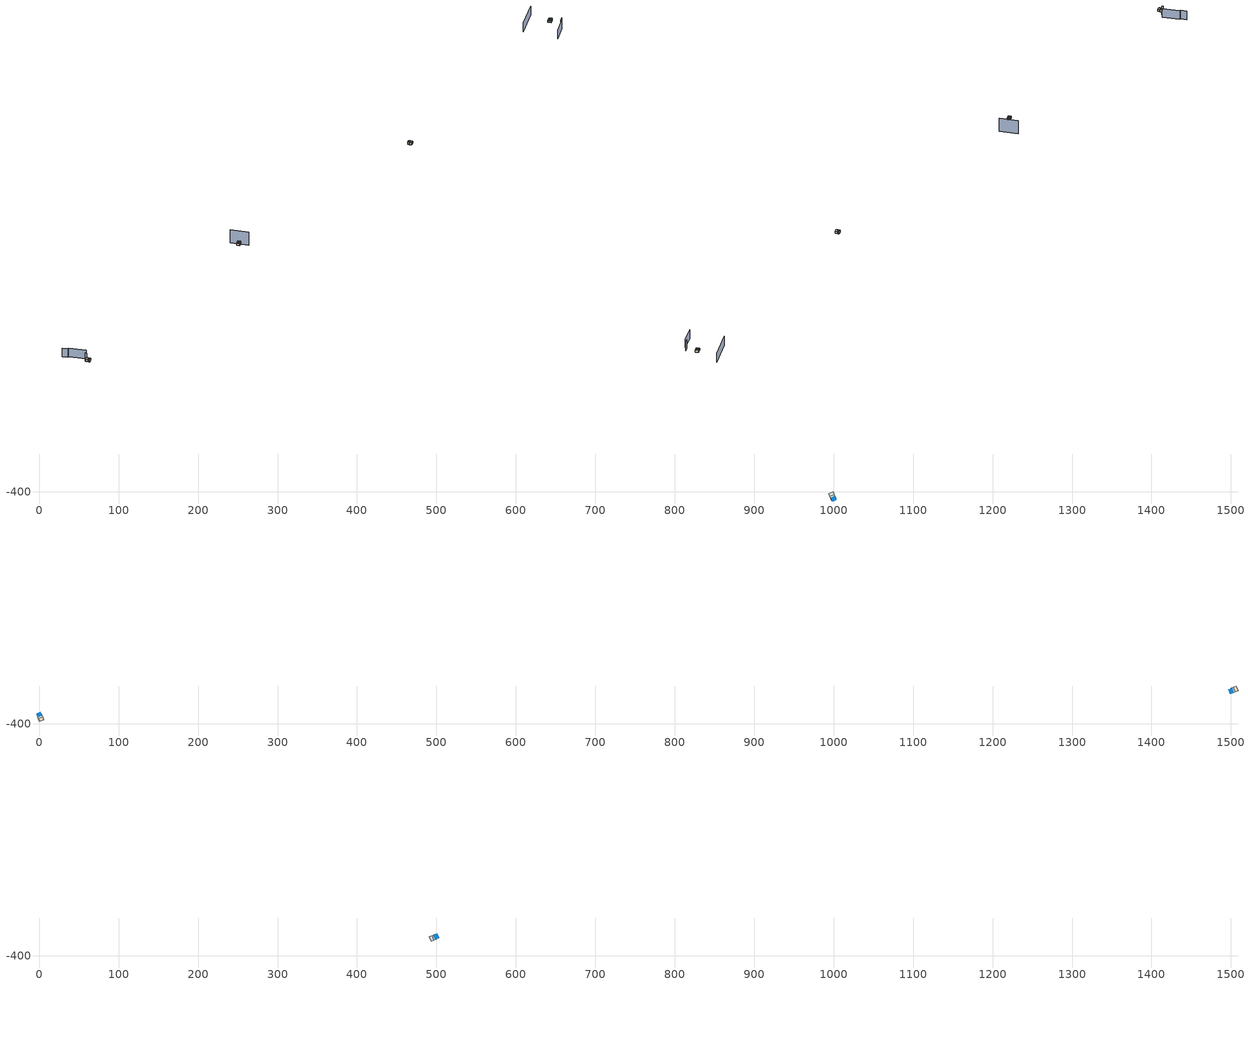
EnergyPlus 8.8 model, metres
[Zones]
2Perim
 floor adiabatic (115mmSandLimeBrick): 995.37,-405.63 1000.88,-403.25 1002.72,-407.51 997.21,-409.88 z0
 wall outside (U0-5): 997.21,-409.88 1002.72,-407.51 z0:4.69
 wall to 2Core (115mmSandLimeBrick): 1000.88,-403.25 995.37,-405.63 z0:4.69
 wall adiabatic (115mmSandLimeBrick): 1002.72,-407.51 1000.88,-403.25 / 995.37,-405.63 997.21,-409.88 z0:4.69
 window (Double): 997.3,-409.84 1002.62,-407.54 z0.85:2.79
 ceiling adiabatic (115mmSandLimeBrick): 1002.72,-407.51 1001.34,-404.32 995.83,-406.69 997.21,-409.88 z4.69
 roof outside (U0-4): 1001.34,-404.32 1000.88,-403.25 995.37,-405.63 995.83,-406.69 z4.69
2Core
 floor adiabatic (115mmSandLimeBrick): 993.93,-402.26 999.44,-399.89 1000.88,-403.25 995.37,-405.63 z0
 wall adiabatic (115mmSandLimeBrick): 1000.88,-403.25 999.44,-399.89 993.93,-402.26 995.37,-405.63 z0:4.69
 ceiling adiabatic (115mmSandLimeBrick): 1000.88,-403.25 999.8,-400.73 994.29,-403.11 995.37,-405.63 z4.69
 roof outside (U0-4): 999.8,-400.73 999.44,-399.89 993.93,-402.26 994.29,-403.11 z4.69
0Perim
 floor adiabatic (115mmSandLimeBrick): 4.63,-391.15 -0.88,-393.53 -2.72,-389.28 2.79,-386.9 z4.69
 wall outside (U0-5): 2.79,-386.9 -2.72,-389.28 z4.69:9.37
 wall to 0Core (115mmSandLimeBrick): -0.88,-393.53 4.63,-391.15 z4.69:9.37
 wall adiabatic (115mmSandLimeBrick): -2.72,-389.28 -0.88,-393.53 / 4.63,-391.15 2.79,-386.9 z4.69:9.37
 window (Double): 2.7,-386.94 -2.62,-389.24 z5.54:7.48
 ceiling adiabatic (115mmSandLimeBrick): -2.72,-389.28 -1.34,-392.46 4.17,-390.09 2.79,-386.9 z9.37
 roof outside (U0-4): -1.34,-392.46 -0.88,-393.53 4.63,-391.15 4.17,-390.09 z9.37
0Core
 floor adiabatic (115mmSandLimeBrick): 6.08,-394.51 0.57,-396.89 -0.88,-393.53 4.63,-391.15 z4.69
 wall adiabatic (115mmSandLimeBrick): -0.88,-393.53 0.57,-396.89 6.08,-394.51 4.63,-391.15 z4.69:9.37
 ceiling adiabatic (115mmSandLimeBrick): -0.88,-393.53 0.2,-396.05 5.71,-393.67 4.63,-391.15 z9.37
 roof outside (U0-4): 0.2,-396.05 0.57,-396.89 6.08,-394.51 5.71,-393.67 z9.37
3Perim
 floor adiabatic (115mmSandLimeBrick): 1503.16,-353.91 1505.53,-359.42 1501.28,-361.25 1498.91,-355.73 z4.69
 wall outside (U0-5): 1498.91,-355.73 1501.28,-361.25 z4.69:9.37
 wall to 3Core (115mmSandLimeBrick): 1505.53,-359.42 1503.16,-353.91 z4.69:9.37
 wall adiabatic (115mmSandLimeBrick): 1501.28,-361.25 1505.53,-359.42 / 1503.16,-353.91 1498.91,-355.73 z4.69:9.37
 window (Double): 1498.95,-355.83 1501.24,-361.15 z5.54:8.45
 ceiling adiabatic (115mmSandLimeBrick): 1501.28,-361.25 1504.47,-359.88 1502.1,-354.36 1498.91,-355.73 z9.37
 roof outside (U0-4): 1504.47,-359.88 1505.53,-359.42 1503.16,-353.91 1502.1,-354.36 z9.37
3Core
 floor adiabatic (115mmSandLimeBrick): 1506.52,-352.46 1508.89,-357.97 1505.53,-359.42 1503.16,-353.91 z4.69
 wall adiabatic (115mmSandLimeBrick): 1505.53,-359.42 1508.89,-357.97 1506.52,-352.46 1503.16,-353.91 z4.69:9.37
 ceiling adiabatic (115mmSandLimeBrick): 1505.53,-359.42 1508.05,-358.33 1505.68,-352.82 1503.16,-353.91 z9.37
 roof outside (U0-4): 1508.05,-358.33 1508.89,-357.97 1506.52,-352.46 1505.68,-352.82 z9.37
1Perim
 floor adiabatic (115mmSandLimeBrick): 496.85,-380.13 494.47,-374.63 498.72,-372.79 501.1,-378.3 z14.06
 wall outside (U0-5): 501.1,-378.3 498.72,-372.79 z14.06:18.75
 wall to 1Core (115mmSandLimeBrick): 494.47,-374.63 496.85,-380.13 z14.06:18.75
 wall adiabatic (115mmSandLimeBrick): 498.72,-372.79 494.47,-374.63 / 496.85,-380.13 501.1,-378.3 z14.06:18.75
 window (Double): 501.06,-378.2 498.76,-372.88 z14.91:17.82
 ceiling adiabatic (115mmSandLimeBrick): 498.72,-372.79 495.53,-374.17 497.91,-379.67 501.1,-378.3 z18.75
 roof outside (U0-4): 495.53,-374.17 494.47,-374.63 496.85,-380.13 497.91,-379.67 z18.75
1Core
 floor adiabatic (115mmSandLimeBrick): 493.49,-381.59 491.11,-376.08 494.47,-374.63 496.85,-380.13 z14.06
 wall adiabatic (115mmSandLimeBrick): 494.47,-374.63 491.11,-376.08 493.49,-381.59 496.85,-380.13 z14.06:18.75
 ceiling adiabatic (115mmSandLimeBrick): 494.47,-374.63 491.95,-375.72 494.33,-381.22 496.85,-380.13 z18.75
 roof outside (U0-4): 491.95,-375.72 491.11,-376.08 493.49,-381.59 494.33,-381.22 z18.75
shading: 3.22,-384.04 4.17,-386.31 / -1.76,-348.74 11.8,-380.3 / -8.73,-338.56 -4.48,-348.66 / 1501.83,-386.31 1468.82,-400.54 / 1509.47,-380.3 1500.88,-384.04 z0:18.75; 510.29,-346.19 523.47,-379.86 z0:28.6; 1449.89,-333.95 1507.69,-309.05 z0:19.56
[Site:GroundTemperature:BuildingSurface]
14, 14, 14, 14, 14, 14, 14, 14, 14, 14, 14, 14
[Site:GroundReflectance]
0.2, 0.2, 0.2, 0.2, 0.2, 0.2, 0.2, 0.2, 0.2, 0.2, 0.2, 0.2
[Site:GroundReflectance:SnowModifier]
1, 1
[SizingPeriod:WeatherFileConditionType] Use Weather File Daylight Saving Period=No; Use Weather File Rain and Snow Indicators=No
Name | Period Selection | Day of Week for Start Day
Extreme Summer Weather Period for Design | SummerExtreme | SummerDesignDay
Extreme Winter Weather Period for Design | WinterExtreme | WinterDesignDay
[Building]
Building: North Axis {deg}=0; Terrain=Suburbs; Loads Convergence Tolerance Value=.04; Temperature Convergence Tolerance Value {deltaC}=.4; Solar Distribution=FullExterior; Maximum Number of Warmup Days=25
[Construction]
115mmSandLimeBrick: Plaster_0.005_115mmSandLimeBrick, Sand-Lime Brick_0.08_115mmSandLimeBrick, Plaster_0.08_115mmSandLimeBrick
U0-5: XPS Board_0.01_U0-5, General Concrete_0.2_U0-5
U0-4: XPS Board_0.06_U0-4, General Concrete_0.2_U0-4
Double: Generic Clear Glass 6mm_0.006_Double, ARGON_0.0013_Double, Generic Clear Glass 6mm_0.006_Double
[Material] Roughness=Rough; Thermal Absorptance=0.9
Name | Thickness {m} | Conductivity {W/m-K} | Density {kg/m3} | Specific Heat {J/kg-K} | Solar Absorptance | Visible Absorptance
Plaster_0.005_115mmSandLimeBrick | 0.005 | 1 | 2000 | 1130 | 0.6 | 0.6
Sand-Lime Brick_0.08_115mmSandLimeBrick | 0.08 | 0.56 | 1200 | 1000 | 0.6 | 0.6
Plaster_0.08_115mmSandLimeBrick | 0.08 | 1 | 2000 | 1130 | 0.6 | 0.6
XPS Board_0.01_U0-5 | 0.01 | 0.034 | 35 | 1400 | 0.6 | 0.6
General Concrete_0.2_U0-5; General Concrete_0.2_U0-4 | 0.2 | 2 | 2400 | 950 | 0.7 | 0.7
XPS Board_0.06_U0-4 | 0.06 | 0.034 | 35 | 1400 | 0.6 | 0.6
[WindowMaterial:Glazing]
Generic Clear Glass 6mm_0.006_Double: Optical Data Type=SpectralAverage; Window Glass Spectral Data Set=SpectralAverage; Thickness {m}=0.006; Solar Transmittance at Normal Incidence=0.68; Front Side Solar Reflectance at Normal Incidence=0.09; Back Side Solar Reflectance at Normal Incidence=0.1; Visible Transmittance at Normal Incidence=0.81; Front Side Visible Reflectance at Normal Incidence=0.11; Back Side Visible Reflectance at Normal Incidence=0.12; Infrared Transmittance at Normal Incidence=0; Front Side Infrared Hemispherical Emissivity=0.2; Back Side Infrared Hemispherical Emissivity=0.2; Conductivity {W/m-K}=0.9; Dirt Correction Factor for Solar and Visible Transmittance=1
[WindowMaterial:Gas]
ARGON_0.0013_Double: Gas Type=ARGON; Thickness {m}=0.0013
[EnergyManagementSystem:Sensor]
Name | Output:Variable or Output:Meter Index Key | Output:Variable or Output:Meter
OutdoorTemp | Environment | Site Outdoor Air Drybulb Temperature
OutdoorRelHumid | Environment | Site Outdoor Air Relative Humidity
USRNATVENT_0Perim; USRNATVENT_1Perim; USRNATVENT_2Perim; USRNATVENT_3Perim | 60HrWk | Schedule Value
[HVACTemplate:System:VAV]
VAV Sys 1: System Availability Schedule=AllOn; Supply Fan Maximum Flow Rate {m3/s}=autosize; Supply Fan Minimum Flow Rate {m3/s}=autosize; Supply Fan Total Efficiency=0.7; Supply Fan Delta Pressure {Pa}=600; Supply Fan Motor Efficiency=0.9; Supply Fan Motor in Air Stream Fraction=1; Cooling Coil Type=ChilledWater; Cooling Coil Design Setpoint {C}=12.8; Heating Coil Type=HotWater; Heating Coil Design Setpoint {C}=10; Gas Heating Coil Efficiency=0.8; Gas Heating Coil Parasitic Electric Load {W}=0; Preheat Coil Type=None; Gas Preheat Coil Efficiency=0.8; Gas Preheat Coil Parasitic Electric Load {W}=0; Maximum Outdoor Air Flow Rate {m3/s}=autosize; Minimum Outdoor Air Flow Rate {m3/s}=autosize; Minimum Outdoor Air Control Type=FixedMinimum; Economizer Type=NoEconomizer; Economizer Lockout=NoLockout; Economizer Upper Temperature Limit {C}=19; Economizer Lower Temperature Limit {C}=4; Supply Fan Placement=DrawThrough; Supply Fan Part-Load Power Coefficients=InletVaneDampers; Night Cycle Control=CycleOnAnyZoneFansOnly; Heat Recovery Type=None; Sensible Heat Recovery Effectiveness=0.7; Latent Heat Recovery Effectiveness=0.65; Cooling Coil Setpoint Reset Type=None; Heating Coil Setpoint Reset Type=None; Dehumidification Control Type=None; Dehumidification Setpoint {percent}=80; Humidifier Type=None; Humidifier Rated Capacity {m3/s}=0.000001; Humidifier Rated Electric Power {W}=2690; Humidifier Setpoint {percent}=30; Sizing Option=NonCoincident
[HVACTemplate:Plant:ChilledWaterLoop]
Chilled Water Loop: Pump Control Type=INTERMITTENT; Chiller Plant Operation Scheme Type=Default; Chilled Water Design Setpoint {C}=7.22; Chilled Water Pump Configuration=ConstantPrimaryNoSecondary; Primary Chilled Water Pump Rated Head {Pa}=179352; Secondary Chilled Water Pump Rated Head {Pa}=179352; Condenser Plant Operation Scheme Type=Default; Condenser Water Design Setpoint {C}=29.4; Condenser Water Pump Rated Head {Pa}=179352; Chilled Water Setpoint Reset Type=None; Chilled Water Setpoint at Outdoor Dry-Bulb Low {C}=12.2; Chilled Water Reset Outdoor Dry-Bulb Low {C}=15.6; Chilled Water Setpoint at Outdoor Dry-Bulb High {C}=6.7; Chilled Water Reset Outdoor Dry-Bulb High {C}=26.7; Minimum Outdoor Dry Bulb Temperature {C}=7.22
[HVACTemplate:Plant:Chiller]
Main Chiller: Chiller Type=ElectricReciprocatingChiller; Capacity {W}=autosize; Nominal COP {W/W}=4; Condenser Type=WaterCooled; Priority=1
[HVACTemplate:Plant:Tower]
Main Tower: Tower Type=SingleSpeed; High Speed Nominal Capacity {W}=autosize; High Speed Fan Power {W}=autosize; Low Speed Nominal Capacity {W}=autosize; Low Speed Fan Power {W}=autosize; Free Convection Capacity {W}=autosize; Priority=1
[HVACTemplate:Plant:HotWaterLoop]
Hot Water Loop: Pump Control Type=INTERMITTENT; Hot Water Plant Operation Scheme Type=Default; Hot Water Design Setpoint {C}=82; Hot Water Pump Configuration=ConstantFlow; Hot Water Pump Rated Head {Pa}=179352; Hot Water Setpoint Reset Type=OutdoorAirTemperatureReset; Hot Water Setpoint at Outdoor Dry-Bulb Low {C}=82.2; Hot Water Reset Outdoor Dry-Bulb Low {C}=-6.7; Hot Water Setpoint at Outdoor Dry-Bulb High {C}=65.6; Hot Water Reset Outdoor Dry-Bulb High {C}=10
[HVACTemplate:Plant:Boiler]
Main Boiler: Boiler Type=HotWaterBoiler; Capacity {W}=autosize; Efficiency=0.9; Fuel Type=NaturalGas; Priority=1
[Zone] Type=1; Multiplier=1; Zone Inside Convection Algorithm=TARP; Zone Outside Convection Algorithm=DOE-2
Name | Volume {m3} | Floor Area {m2}
0Perim; 1Perim; 2Perim; 3Perim | 130.164 | 27.7721
0Core; 1Core; 2Core; 3Core | 102.982 | 21.9725
[People] Number of People Schedule=AllOn; Number of People Calculation Method=People/Area; People per Zone Floor Area {person/m2}=0.25; Fraction Radiant=0.3; Sensible Heat Fraction=AUTOCALCULATE; Carbon Dioxide Generation Rate {m3/s-W}=3.82e-08; Enable ASHRAE 55 Comfort Warnings=No; Mean Radiant Temperature Calculation Type=ZoneAveraged; Clothing Insulation Calculation Method=DynamicClothingModelASHRAE55; Thermal Comfort Model 1 Type=AdaptiveASH55
Name | Zone or ZoneList | Activity Level Schedule | Work Efficiency Schedule | Air Velocity Schedule
People 0Perim | 0Perim | 0PerimPeopleActivity | 0PerimWorkEfficiency | 0PerimAirVelocity
People 0Core | 0Core | 0CorePeopleActivity | 0CoreWorkEfficiency | 0CoreAirVelocity
People 1Perim | 1Perim | 1PerimPeopleActivity | 1PerimWorkEfficiency | 1PerimAirVelocity
People 1Core | 1Core | 1CorePeopleActivity | 1CoreWorkEfficiency | 1CoreAirVelocity
People 2Perim | 2Perim | 2PerimPeopleActivity | 2PerimWorkEfficiency | 2PerimAirVelocity
People 2Core | 2Core | 2CorePeopleActivity | 2CoreWorkEfficiency | 2CoreAirVelocity
People 3Perim | 3Perim | 3PerimPeopleActivity | 3PerimWorkEfficiency | 3PerimAirVelocity
People 3Core | 3Core | 3CorePeopleActivity | 3CoreWorkEfficiency | 3CoreAirVelocity
[ElectricEquipment] Schedule=AllOn; Design Level Calculation Method=Watts/Area; Watts per Zone Floor Area {W/m2}=15; Fraction Latent=0; Fraction Radiant=.2; Fraction Lost=0
Name | Zone or ZoneList
0Perim Equipment 1 | 0Perim
0Core Equipment 1 | 0Core
1Perim Equipment 1 | 1Perim
1Core Equipment 1 | 1Core
2Perim Equipment 1 | 2Perim
2Core Equipment 1 | 2Core
3Perim Equipment 1 | 3Perim
3Core Equipment 1 | 3Core
[Lights] Schedule=60HrWk; Design Level Calculation Method=Watts/Area; Watts per Zone Floor Area {W/m2}=15; Return Air Fraction=0; Fraction Radiant=.42; Fraction Visible=.18; Fraction Replaceable=1
Name | Zone or ZoneList
0Perim General lighting | 0Perim
0Core General lighting | 0Core
1Perim General lighting | 1Perim
1Core General lighting | 1Core
2Perim General lighting | 2Perim
2Core General lighting | 2Core
3Perim General lighting | 3Perim
3Core General lighting | 3Core
[Daylighting:Controls] Daylighting Method=SplitFlux; Lighting Control Type=Stepped; Minimum Input Power Fraction for Continuous or ContinuousOff Dimming Control=0.1; Minimum Light Output Fraction for Continuous or ContinuousOff Dimming Control=0.1; Number of Stepped Control Steps=3; Probability Lighting will be Reset When Needed in Manual Stepped Control=1; Glare Calculation Azimuth Angle of View Direction Clockwise from Zone y-Axis {deg}=0; Maximum Allowable Discomfort Glare Index=22; Fraction of Zone Controlled by Reference Point 1=1; Illuminance Setpoint at Reference Point 1 {lux}=500
Name | Zone | Glare Calculation Daylighting Reference Point | Daylighting Reference Point 1
0Perim_DaylCtrl | 0Perim | 0Perim_DaylRefPt1 | 0Perim_DaylRefPt1
0Core_DaylCtrl | 0Core | 0Core_DaylRefPt1 | 0Core_DaylRefPt1
1Perim_DaylCtrl | 1Perim | 1Perim_DaylRefPt1 | 1Perim_DaylRefPt1
1Core_DaylCtrl | 1Core | 1Core_DaylRefPt1 | 1Core_DaylRefPt1
2Perim_DaylCtrl | 2Perim | 2Perim_DaylRefPt1 | 2Perim_DaylRefPt1
2Core_DaylCtrl | 2Core | 2Core_DaylRefPt1 | 2Core_DaylRefPt1
3Perim_DaylCtrl | 3Perim | 3Perim_DaylRefPt1 | 3Perim_DaylRefPt1
3Core_DaylCtrl | 3Core | 3Core_DaylRefPt1 | 3Core_DaylRefPt1
[HVACTemplate:Thermostat] Constant Heating Setpoint {C}=22; Constant Cooling Setpoint {C}=26
0PerimThermostat; 0CoreThermostat; 1PerimThermostat; 1CoreThermostat; 2PerimThermostat; 2CoreThermostat; 3PerimThermostat; 3CoreThermostat
[HVACTemplate:Zone:VAV:FanPowered] Template VAV System=VAV Sys 1; Primary Supply Air Maximum Flow Rate {m3/s}=autosize; Primary Supply Air Minimum Flow Fraction=autosize; Secondary Supply Air Maximum Flow Rate {m3/s}=autosize; Flow Type=Series; Parallel Fan On Flow Fraction=autosize; Outdoor Air Method=Sum; Outdoor Air Flow Rate per Person {m3/s}=0.001; Outdoor Air Flow Rate per Zone Floor Area {m3/s-m2}=0.0003; Outdoor Air Flow Rate per Zone {m3/s}=0; Reheat Coil Type=HotWater; Fan Total Efficiency=0.7; Fan Delta Pressure {Pa}=1; Fan Motor Efficiency=0.9; Baseboard Heating Type=None; Baseboard Heating Capacity {W}=autosize; Zone Cooling Design Supply Air Temperature Input Method=SystemSupplyAirTemperature; Zone Heating Design Supply Air Temperature Input Method=SupplyAirTemperature; Zone Heating Design Supply Air Temperature {C}=50
Name | Template Thermostat
0Perim | 0PerimThermostat
0Core | 0CoreThermostat
1Perim | 1PerimThermostat
1Core | 1CoreThermostat
2Perim | 2PerimThermostat
2Core | 2CoreThermostat
3Perim | 3PerimThermostat
3Core | 3CoreThermostat
[ZoneVentilation:DesignFlowRate] Schedule=AllOn; Design Flow Rate Calculation Method=AirChanges/Hour; Air Changes per Hour {1/hr}=0; Ventilation Type=NATURAL; Fan Pressure Rise {Pa}=0; Fan Total Efficiency=1; Constant Term Coefficient=1; Temperature Term Coefficient=0; Velocity Term Coefficient=0; Velocity Squared Term Coefficient=0; Minimum Indoor Temperature {C}=18; Delta Temperature {deltaC}=1; Maximum Wind Speed {m/s}=40
Name | Zone or ZoneList
0Perim ScheduledVent | 0Perim
1Perim ScheduledVent | 1Perim
2Perim ScheduledVent | 2Perim
3Perim ScheduledVent | 3Perim
[EnergyManagementSystem:Actuator] Actuated Component Type=Schedule:Constant; Actuated Component Control Type=Schedule Value
Name | Actuated Component Unique
NATVENT_AVAIL_SCHED_ACTUATOR_0Perim | NATVENT_AVAIL_SCHED_0Perim
NATVENT_AVAIL_SCHED_ACTUATOR_1Perim | NATVENT_AVAIL_SCHED_1Perim
NATVENT_AVAIL_SCHED_ACTUATOR_2Perim | NATVENT_AVAIL_SCHED_2Perim
NATVENT_AVAIL_SCHED_ACTUATOR_3Perim | NATVENT_AVAIL_SCHED_3Perim
[EnergyManagementSystem:ProgramCallingManager]
My 0Perim_Setpoint_Schedule_Calculator_Example: BeginTimestepBeforePredictor; 0Perim_ErlEnforceBinary
My 1Perim_Setpoint_Schedule_Calculator_Example: BeginTimestepBeforePredictor; 1Perim_ErlEnforceBinary
My 2Perim_Setpoint_Schedule_Calculator_Example: BeginTimestepBeforePredictor; 2Perim_ErlEnforceBinary
My 3Perim_Setpoint_Schedule_Calculator_Example: BeginTimestepBeforePredictor; 3Perim_ErlEnforceBinary
[EnergyManagementSystem:Program]
0Perim_ErlEnforceBinary: IF (USRNATVENT_0Perim > 0); Set NATVENT_AVAIL_SCHED_ACTUATOR_0Perim = 1; ELSE; Set NATVENT_AVAIL_SCHED_ACTUATOR_0Perim = 0; ENDIF
1Perim_ErlEnforceBinary: IF (USRNATVENT_1Perim > 0); Set NATVENT_AVAIL_SCHED_ACTUATOR_1Perim = 1; ELSE; Set NATVENT_AVAIL_SCHED_ACTUATOR_1Perim = 0; ENDIF
2Perim_ErlEnforceBinary: IF (USRNATVENT_2Perim > 0); Set NATVENT_AVAIL_SCHED_ACTUATOR_2Perim = 1; ELSE; Set NATVENT_AVAIL_SCHED_ACTUATOR_2Perim = 0; ENDIF
3Perim_ErlEnforceBinary: IF (USRNATVENT_3Perim > 0); Set NATVENT_AVAIL_SCHED_ACTUATOR_3Perim = 1; ELSE; Set NATVENT_AVAIL_SCHED_ACTUATOR_3Perim = 0; ENDIF
[ZoneVentilation:WindandStackOpenArea] Opening Effectiveness=0; Effective Angle {deg}=0; Discharge Coefficient for Opening=0.6; Minimum Indoor Temperature {C}=24; Maximum Indoor Temperature {C}=100; Delta Temperature {deltaC}=1; Minimum Outdoor Temperature {C}=22; Maximum Outdoor Temperature {C}=26; Maximum Wind Speed {m/s}=40
Name | Zone | Opening Area {m2} | Opening Area Fraction Schedule | Height Difference {m}
0PerimNatVent_Buoy | 0Perim | 8.99877 | NATVENT_AVAIL_SCHED_0Perim | 0.484848
1PerimNatVent_Buoy | 1Perim | 13.4982 | NATVENT_AVAIL_SCHED_1Perim | 0.727271
2PerimNatVent_Buoy | 2Perim | 8.99877 | NATVENT_AVAIL_SCHED_2Perim | 0.484848
3PerimNatVent_Buoy | 3Perim | 13.4982 | NATVENT_AVAIL_SCHED_3Perim | 0.727271
[ZoneInfiltration:DesignFlowRate] Schedule=On; Design Flow Rate Calculation Method=AirChanges/Hour; Air Changes per Hour {1/hr}=2; Constant Term Coefficient=1; Temperature Term Coefficient=0; Velocity Term Coefficient=0; Velocity Squared Term Coefficient=0
Name | Zone or ZoneList
0PerimInfiltration | 0Perim
1PerimInfiltration | 1Perim
2PerimInfiltration | 2Perim
3PerimInfiltration | 3Perim
[WaterUse:Equipment]
Name | Peak Flow Rate {m3/s} | Flow Rate Fraction Schedule | Target Temperature Schedule | Hot Water Supply Temperature Schedule | Cold Water Supply Temperature Schedule
DHW 0Perim | 0 | equipOffice | DHW Supply Temperature 0Perim | DHW Supply Temperature 0Perim | DHW Mains Temperature 0Perim
DHW 0Core | 1.22069e-05 | 60HrWk | DHW Supply Temperature 0Core | DHW Supply Temperature 0Core | DHW Mains Temperature 0Core
DHW 1Perim | 0 | equipOffice | DHW Supply Temperature 1Perim | DHW Supply Temperature 1Perim | DHW Mains Temperature 1Perim
DHW 1Core | 1.22069e-05 | 60HrWk | DHW Supply Temperature 1Core | DHW Supply Temperature 1Core | DHW Mains Temperature 1Core
DHW 2Perim | 0 | equipOffice | DHW Supply Temperature 2Perim | DHW Supply Temperature 2Perim | DHW Mains Temperature 2Perim
DHW 2Core | 1.22069e-05 | 60HrWk | DHW Supply Temperature 2Core | DHW Supply Temperature 2Core | DHW Mains Temperature 2Core
DHW 3Perim | 0 | equipOffice | DHW Supply Temperature 3Perim | DHW Supply Temperature 3Perim | DHW Mains Temperature 3Perim
DHW 3Core | 1.22069e-05 | 60HrWk | DHW Supply Temperature 3Core | DHW Supply Temperature 3Core | DHW Mains Temperature 3Core
[Schedule:Constant]
On: On/Off, 1
0PerimPeopleActivity; 0CorePeopleActivity; 1PerimPeopleActivity; 1CorePeopleActivity; 2PerimPeopleActivity; 2CorePeopleActivity; 3PerimPeopleActivity; 3CorePeopleActivity: Any Number, 125.28
0PerimAirVelocity; 0CoreAirVelocity; 1PerimAirVelocity; 1CoreAirVelocity; 2PerimAirVelocity; 2CoreAirVelocity; 3PerimAirVelocity; 3CoreAirVelocity: Any Number, 0.2
0PerimWorkEfficiency; 0CoreWorkEfficiency; 1PerimWorkEfficiency; 1CoreWorkEfficiency; 2PerimWorkEfficiency; 2CoreWorkEfficiency; 3PerimWorkEfficiency; 3CoreWorkEfficiency: Any Number, 0
NATVENT_AVAIL_SCHED_0Perim; NATVENT_AVAIL_SCHED_1Perim; NATVENT_AVAIL_SCHED_2Perim; NATVENT_AVAIL_SCHED_3Perim: Fraction, 1
DHW Supply Temperature 0Perim; DHW Supply Temperature 0Core; DHW Supply Temperature 1Perim; DHW Supply Temperature 1Core; DHW Supply Temperature 2Perim; DHW Supply Temperature 2Core; DHW Supply Temperature 3Perim; DHW Supply Temperature 3Core: Temperature, 65
DHW Mains Temperature 0Perim; DHW Mains Temperature 0Core; DHW Mains Temperature 1Perim; DHW Mains Temperature 1Core; DHW Mains Temperature 2Perim; DHW Mains Temperature 2Core; DHW Mains Temperature 3Perim; DHW Mains Temperature 3Core: Temperature, 10
[Schedule:Year]
AllOn: AllOn, 1, 1, 12, 31
equipOffice: equipOffice, 1, 1, 12, 31
60HrWk: 60HrWk, 1, 1, 12, 31
[Schedule:Week:Daily]
AllOn: AllOn, AllOn, AllOn, AllOn, AllOn, AllOn, AllOn, AllOn, AllOn, AllOn, AllOn, AllOn
equipOffice: equipOfficeWeekEnd, equipOffice, equipOffice, equipOffice, equipOffice, equipOffice, equipOfficeWeekEnd, equipOfficeWeekEnd, equipOffice, equipOffice, equipOffice, equipOffice
60HrWk: 60HrWkDay, 60HrWkDay, 60HrWkDay, 60HrWkDay, 60HrWkDay, 60HrWkDay, 60HrWkDay, 60HrWkDay, 60HrWkDay, 60HrWkDay, 60HrWkDay, 60HrWkDay
[Schedule:Day:Hourly]
AllOn: 1, 1, 1, 1, 1, 1, 1, 1, 1, 1, 1, 1, 1, 1, 1, 1, 1, 1, 1, 1, 1, 1, 1, 1
equipOffice; equipOfficeWeekEnd: 0.1, 0.1, 0.1, 0.1, 0.1, 0.1, 0.1, 0.2, 0.4, 0.6, 0.8, 0.8, 0.4, 0.6, 0.8, 0.8, 0.4, 0.2, 0.1, 0.1, 0.1, 0.1, 0.1, 0.1
60HrWkDay: 0.2, 0.2, 0.2, 0.2, 0.2, 0.2, 0.2, 0.4, 0.8, 0.8, 1, 1, 0.8, 1, 1, 1, 0.8, 0.4, 0.2, 0.2, 0.2, 0.2, 0.2, 0.2
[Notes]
----  This file was generated with Archsim v.4.0.2.38
-------------------------ERL SENSORS--------------------------
